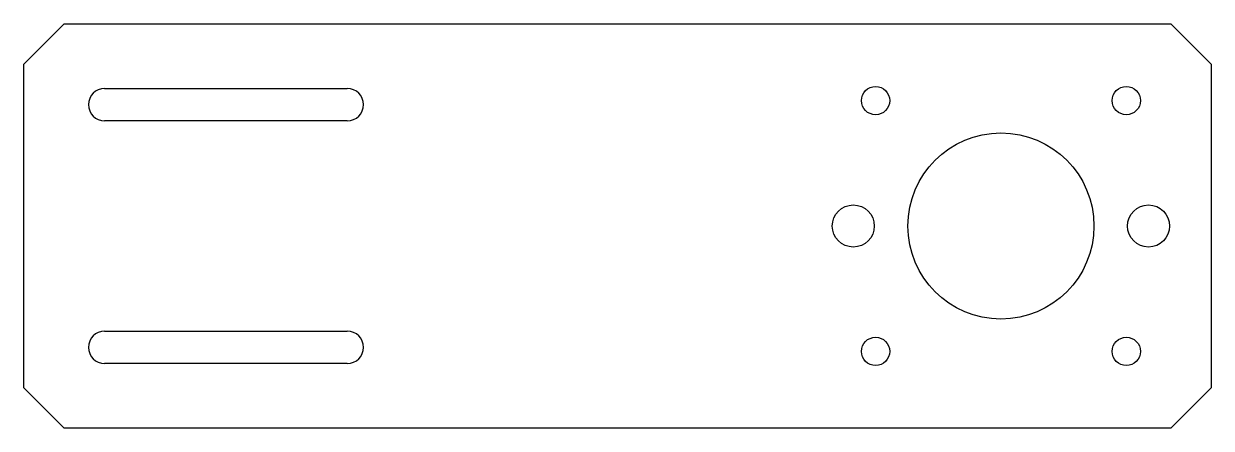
# Model space of a CAD drawing. Header units: millimetres. Extents: x -90 to 56, y -25 to 25.
import ezdxf

# ---------------------------------------------------------------- set-up
doc = ezdxf.new("R2010")
doc.units = ezdxf.units.MM

msp = doc.modelspace()

# ---------------------------------------------------------------- linework, layer by layer
at = {"color": 7, "linetype": 'Continuous', "lineweight": 25}
for p, q in [((-85.3, 25), (-90.3, 20)), ((-85.3, 25), (51.5, 25)), ((56.5, 20), (51.5, 25)), ((-90.3, -20), (-90.3, 20)), ((56.5, 20), (56.5, -20)), ((-80.3, 17), (-50.3, 17)), ((-50.3, 13), (-80.3, 13)), ((-80.3, -13), (-50.3, -13)), ((-50.3, -17), (-80.3, -17)), ((-90.3, -20), (-85.3, -25)), ((51.5, -25), (56.5, -20)), ((51.5, -25), (-85.3, -25))]:
    msp.add_line(p, q, dxfattribs=at)
for centre, radius in [((15, 15.5), 1.75), ((46, 15.5), 1.75), ((30.5, 0), 11.5), ((12.25, 0), 2.6), ((48.75, 0), 2.6), ((15, -15.5), 1.75), ((46, -15.5), 1.75)]:
    msp.add_circle(centre, radius, dxfattribs=at)
for centre, start, end in [((-80.3, 15), 90, 270), ((-50.3, 15), 270, 90), ((-80.3, -15), 90, 270), ((-50.3, -15), 270, 90)]:
    msp.add_arc(centre, 2, start, end, dxfattribs=at)

doc.saveas('drawing.dxf')
